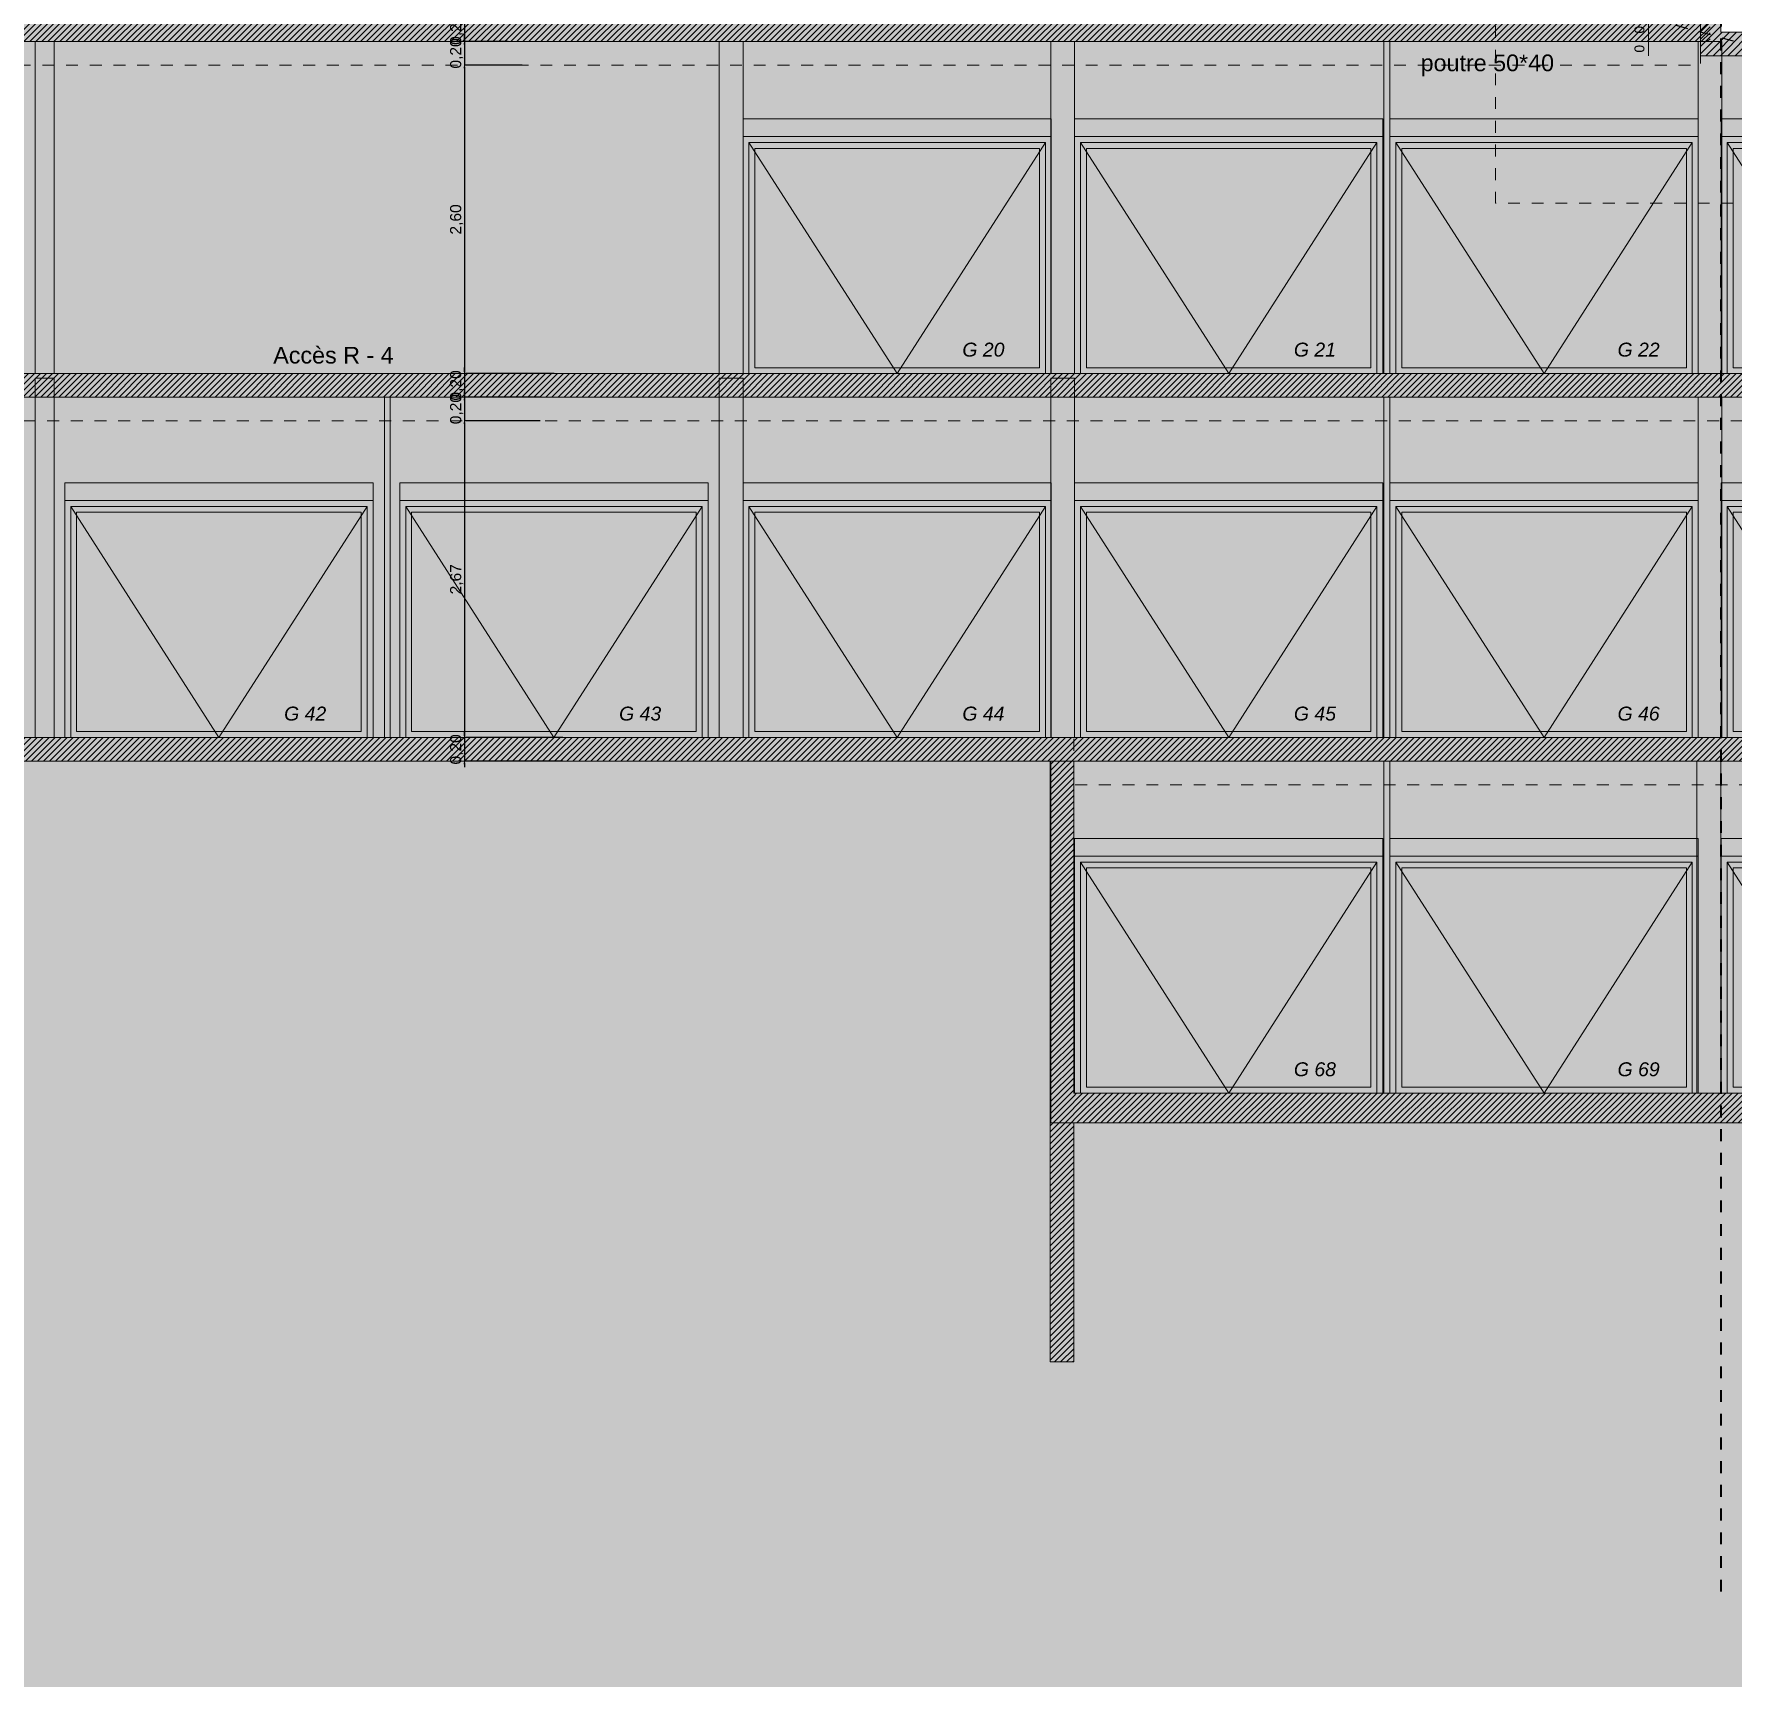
# Model space of a CAD drawing. Header units: metres. Extents: x 1838950 to 1842843, y 5171318 to 5174224.
# Drawn here: x 1840966.41 to 1840980.73, y 5171418.21 to 5171432.07 of the extents above; entities that cross this region are included whole.
import ezdxf

# ---------------------------------------------------------------- set-up
doc = ezdxf.new("R2010")
doc.units = ezdxf.units.M
doc.header["$LTSCALE"] = 0.0254
doc.header["$PDMODE"] = 1
doc.header["$PDSIZE"] = -2
for name, pattern in [('AXES', [2, 1.25, -0.25, 0.25, -0.25]), ('ISO-02', [0.75, 0.6, -0.15]), ('VW-01', [0.41656, 0.20828, -0.20828])]:
    doc.linetypes.add(name, pattern=pattern)
doc.layers.get('0').update_dxf_attribs({"lineweight": 18})
doc.layers.get('DEFPOINTS').update_dxf_attribs({"lineweight": 18})
for name, color, linetype, lineweight, true_color in [('01_cote_gen', 4, 'Continuous', 18, 0x00ffff), ('01_tram_axes', 1, 'AXES', 18, 0xff0000), ('C ANNOTATIONS-axes', 1, 'ISO-02', 13, 0xff0000)]:
    doc.layers.add(name, color=color, linetype=linetype, lineweight=lineweight, true_color=true_color)
for name, color, linetype, lineweight in [('01_murs_coup', 7, 'Continuous', 18), ('B BATI-GO-coupÈ_Hatch', 7, 'Continuous', 5), ('B BATI-GO-coupé', 7, 'Continuous', 35), ('B GÈnÈral_Hatch', 7, 'Continuous', 5), ('B Général', 7, 'Continuous', 5), ('C ANNOTATIONS-cotation', 7, 'Continuous', 5), ('C ANNOTATIONS-texte', 7, 'Continuous', 5), ('C ANNOTATIONS-texte_Hatch', 7, 'Continuous', 5), ('Général', 7, 'Continuous', 5)]:
    doc.layers.add(name, color=color, linetype=linetype, lineweight=lineweight)
doc.styles.add('Arial', font='arial.ttf')
doc.styles.add('Arial (italic)', font='')
doc.styles.get('Arial (italic)').set_extended_font_data('Arial', italic=True)
doc.dimstyles.new('100é', dxfattribs={"dimtxt": 302.065972, "dimasz": 0.000124023, "dimexe": 0, "dimexo": 2.5e-06, "dimgap": 1e-07, "dimtad": 1, "dimzin": 3, "dimtxsty": 'Arial', "dimblk": 'VW_FILLEDARROW-2', "dimblk1": 'VW_FILLEDARROW-2', "dimblk2": 'VW_FILLEDARROW-2', "dimcen": 0, "dimdle": 1e-06, "dimazin": 0, "dimtfac": 1, "dimtix": 1, "dimtmove": 0, "dimatfit": 0, "dimldrblk": 'VW_FILLEDARROW-2', "dimfxl": 1, "dimfrac": 2, "dimtolj": 1, "dimtzin": 3, "dimarcsym": 0})
doc.dimstyles.new('EXE-COT-33', dxfattribs={"dimtxt": 302.065972, "dimasz": 0.000137976, "dimexe": 1e-08, "dimexo": 8e-09, "dimgap": 5e-08, "dimtad": 1, "dimzin": 3, "dimtxsty": 'Arial', "dimblk": 'VW_FILLEDARROW-1', "dimblk1": 'VW_FILLEDARROW-1', "dimblk2": 'VW_FILLEDARROW-1', "dimcen": 0, "dimazin": 0, "dimtfac": 1, "dimtix": 1, "dimtmove": 0, "dimatfit": 0, "dimldrblk": 'VW_FILLEDARROW-1', "dimfxl": 1, "dimfrac": 2, "dimtolj": 1, "dimtzin": 3, "dimarcsym": 0})
pattern_1 = [(45, (0, 0), (0.02425347222222, -0.02645833333333), [])]

# ---------------------------------------------------------------- blocks, each defined once
blk = doc.blocks.new('Porte basculante_élévation-4')
at = {"layer": 'B Général', "linetype": 'Continuous', "flags": 128}
for points in [[(-1.3, 1.075), (1.3, 1.075), (1.3, 0.925), (-1.3, 0.925)], [(-1.3, 0.925), (1.3, 0.925), (1.3, -1.075), (-1.3, -1.075)], [(-1.25, 0.875), (1.25, 0.875), (1.25, -1.075), (-1.25, -1.075)], [(-1.2, 0.825), (1.2, 0.825), (1.2, -1.025), (-1.2, -1.025)]]:
    blk.add_lwpolyline(points, close=True, dxfattribs=at)
blk.add_lwpolyline([(-1.25, 0.875), (0, -1.075), (1.25, 0.875)], dxfattribs=at)
blk = doc.blocks.new('Groupe-235-1-5')
at = {"layer": 'B GÈnÈral_Hatch', "linetype": 'Continuous', "lineweight": 0, "true_color": 0xffffff}
blk.add_hatch(color=7, dxfattribs=at).paths.add_polyline_path([(73.475, -60.004), (73.525, -60.004), (73.525, -62.804), (73.475, -62.804), (73.475, -60.004)])
at = {"layer": 'C ANNOTATIONS-texte_Hatch', "linetype": 'Continuous', "lineweight": 0, "true_color": 0xffffff}
for points in [[(69.919, -62.696), (70.289, -62.696), (70.289, -62.52), (69.919, -62.52), (69.919, -62.696)], [(72.715, -62.696), (73.085, -62.696), (73.085, -62.52), (72.715, -62.52), (72.715, -62.696)], [(75.445, -62.696), (75.815, -62.696), (75.815, -62.52), (75.445, -62.52), (75.445, -62.696)]]:
    blk.add_hatch(color=7, dxfattribs=at).paths.add_polyline_path(points)
at = {"layer": 'B Général', "color": 7, "linetype": 'Continuous', "lineweight": 5, "flags": 128}
blk.add_lwpolyline([(73.475, -60.004), (73.525, -60.004), (73.525, -62.804), (73.475, -62.804)], close=True, dxfattribs=at)
at = {"layer": 'B Général', "color": 7}
for p in [(69.369, -61.729), (72.165, -61.729), (74.825, -61.729), (77.62, -61.729)]:
    blk.add_blockref('Porte basculante_élévation-4', p, dxfattribs=at)
at = {"layer": 'C ANNOTATIONS-texte', "color": 7, "char_height": 0.1172, "attachment_point": 1, "line_spacing_factor": 0.901009, "style": 'Arial (italic)'}
for s, insert in [('G 20', (69.919, -62.543)), ('G 21', (72.715, -62.543)), ('G 22', (75.445, -62.543))]:
    blk.add_mtext(s, dxfattribs=dict(at, insert=insert))
blk = doc.blocks.new('Groupe-240-1-5')
at = {"layer": 'B GÈnÈral_Hatch', "linetype": 'Continuous', "lineweight": 0, "true_color": 0xffffff}
for points in [[(65.044, -63.004), (65.094, -63.004), (65.094, -65.874), (65.044, -65.874), (65.044, -63.004)], [(73.475, -63.004), (73.525, -63.004), (73.525, -65.874), (73.475, -65.874), (73.475, -63.004)]]:
    blk.add_hatch(color=7, dxfattribs=at).paths.add_polyline_path(points)
at = {"layer": 'C ANNOTATIONS-texte_Hatch', "linetype": 'Continuous', "lineweight": 0, "true_color": 0xffffff}
for points in [[(64.199, -65.766), (64.569, -65.766), (64.569, -65.59), (64.199, -65.59), (64.199, -65.766)], [(67.024, -65.766), (67.394, -65.766), (67.394, -65.59), (67.024, -65.59), (67.024, -65.766)], [(69.919, -65.766), (70.289, -65.766), (70.289, -65.59), (69.919, -65.59), (69.919, -65.766)], [(72.715, -65.766), (73.085, -65.766), (73.085, -65.59), (72.715, -65.59), (72.715, -65.766)], [(75.445, -65.766), (75.815, -65.766), (75.815, -65.59), (75.445, -65.59), (75.445, -65.766)]]:
    blk.add_hatch(color=7, dxfattribs=at).paths.add_polyline_path(points)
at = {"layer": 'B Général', "color": 7, "linetype": 'Continuous', "lineweight": 5, "flags": 128}
for points in [[(65.044, -63.004), (65.094, -63.004), (65.094, -65.874), (65.044, -65.874)], [(73.475, -63.004), (73.525, -63.004), (73.525, -65.874), (73.475, -65.874)]]:
    blk.add_lwpolyline(points, close=True, dxfattribs=at)
at = {"layer": 'B Général', "color": 7}
for p in [(63.649, -64.799), (66.474, -64.799), (69.369, -64.799), (72.165, -64.799), (74.825, -64.799), (77.62, -64.799)]:
    blk.add_blockref('Porte basculante_élévation-4', p, dxfattribs=at)
at = {"layer": 'C ANNOTATIONS-texte', "color": 7, "char_height": 0.1172, "attachment_point": 1, "line_spacing_factor": 0.901009, "style": 'Arial (italic)'}
for s, insert in [('G 42', (64.199, -65.613)), ('G 43', (67.024, -65.613)), ('G 44', (69.919, -65.613)), ('G 45', (72.715, -65.613)), ('G 46', (75.445, -65.613))]:
    blk.add_mtext(s, dxfattribs=dict(at, insert=insert))
blk = doc.blocks.new('Groupe-243-1-5')
at = {"layer": 'B GÈnÈral_Hatch', "linetype": 'Continuous', "lineweight": 0, "true_color": 0xffffff}
blk.add_hatch(color=7, dxfattribs=at).paths.add_polyline_path([(73.475, -66.074), (73.525, -66.074), (73.525, -68.874), (73.475, -68.874), (73.475, -66.074)])
at = {"layer": 'C ANNOTATIONS-texte_Hatch', "linetype": 'Continuous', "lineweight": 0, "true_color": 0xffffff}
for points in [[(72.715, -68.766), (73.085, -68.766), (73.085, -68.59), (72.715, -68.59), (72.715, -68.766)], [(75.445, -68.766), (75.815, -68.766), (75.815, -68.59), (75.445, -68.59), (75.445, -68.766)]]:
    blk.add_hatch(color=7, dxfattribs=at).paths.add_polyline_path(points)
at = {"layer": 'B Général', "color": 7, "linetype": 'Continuous', "lineweight": 5, "flags": 128}
blk.add_lwpolyline([(73.475, -66.074), (73.525, -66.074), (73.525, -68.874), (73.475, -68.874)], close=True, dxfattribs=at)
at = {"layer": 'B Général', "color": 7}
for p in [(72.165, -67.799), (74.825, -67.799), (77.62, -67.799)]:
    blk.add_blockref('Porte basculante_élévation-4', p, dxfattribs=at)
at = {"layer": 'C ANNOTATIONS-texte', "color": 7, "char_height": 0.1172, "attachment_point": 1, "line_spacing_factor": 0.901009, "style": 'Arial (italic)'}
for s, insert in [('G 68', (72.715, -68.613)), ('G 69', (75.445, -68.613))]:
    blk.add_mtext(s, dxfattribs=dict(at, insert=insert))
blk = doc.blocks.new('VW_FILLEDARROW-2')
at = {"linetype": 'Continuous', "lineweight": 0, "transparency": 16777216}
blk.add_hatch(color=0, dxfattribs=at).paths.add_polyline_path([(-1, 0.12), (0, 0), (-1, -0.12)])
at = {"color": 0, "lineweight": 20, "transparency": 16777216, "flags": 128}
blk.add_lwpolyline([(-1, 0.12), (0, 0), (-1, -0.12)], close=True, dxfattribs=at)
blk = doc.blocks.new('*D1720')
at = {"layer": 'C ANNOTATIONS-cotation', "color": 0, "linetype": 'Continuous', "lineweight": -2, "transparency": 16777216}
for p, q in [((1840970.041, 5171432.227), (1840970.041, 5171432.252)), ((1840970.526, 5171432.202), (1840970.041, 5171432.202)), ((1840970.041, 5171432.202), (1840970.041, 5171432.002)), ((1840970.41, 5171432.002), (1840970.041, 5171432.002)), ((1840970.041, 5171431.977), (1840970.041, 5171431.952))]:
    blk.add_line(p, q, dxfattribs=at)
at = {"layer": 'DEFPOINTS', "color": 0, "linetype": 'Continuous', "transparency": 16777216}
for p in [(1840970.526, 5171432.202), (1840970.041, 5171432.002), (1840970.41, 5171432.002)]:
    blk.add_point(p, dxfattribs=at)
at = {"layer": 'C ANNOTATIONS-cotation', "color": 0, "linetype": 'Continuous', "lineweight": -2, "transparency": 16777216, "xscale": 0.0248046875, "yscale": 0.0248046875, "zscale": 0.0248046875}
for p, rotation in [((1840970.041, 5171432.202), 270), ((1840970.041, 5171432.002), 90)]:
    blk.add_blockref('VW_FILLEDARROW-2', p, dxfattribs=dict(at, rotation=rotation))
at = {"layer": 'C ANNOTATIONS-cotation', "color": 0, "linetype": 'Continuous', "lineweight": 5, "transparency": 16777216, "insert": (1840969.975, 5171432.102), "char_height": 0.0938, "attachment_point": 5, "rotation": 90, "style": 'Arial'}
blk.add_mtext('\\A1;0,20', dxfattribs=at)
blk = doc.blocks.new('*D1721')
at = {"layer": 'C ANNOTATIONS-cotation', "color": 0, "linetype": 'Continuous', "lineweight": -2, "transparency": 16777216}
for p, q in [((1840970.041, 5171432.027), (1840970.041, 5171432.052)), ((1840970.41, 5171432.002), (1840970.041, 5171432.002)), ((1840970.041, 5171432.002), (1840970.041, 5171431.802)), ((1840970.526, 5171431.802), (1840970.041, 5171431.802)), ((1840970.041, 5171431.777), (1840970.041, 5171431.752))]:
    blk.add_line(p, q, dxfattribs=at)
at = {"layer": 'DEFPOINTS', "color": 0, "linetype": 'Continuous', "transparency": 16777216}
for p in [(1840970.41, 5171432.002), (1840970.041, 5171431.802), (1840970.526, 5171431.802)]:
    blk.add_point(p, dxfattribs=at)
at = {"layer": 'C ANNOTATIONS-cotation', "color": 0, "linetype": 'Continuous', "lineweight": -2, "transparency": 16777216, "xscale": 0.0248046875, "yscale": 0.0248046875, "zscale": 0.0248046875}
for p, rotation in [((1840970.041, 5171432.002), 270), ((1840970.041, 5171431.802), 90)]:
    blk.add_blockref('VW_FILLEDARROW-2', p, dxfattribs=dict(at, rotation=rotation))
at = {"layer": 'C ANNOTATIONS-cotation', "color": 0, "linetype": 'Continuous', "lineweight": 5, "transparency": 16777216, "insert": (1840969.975, 5171431.902), "char_height": 0.0938, "attachment_point": 5, "rotation": 90, "style": 'Arial'}
blk.add_mtext('\\A1;0,20', dxfattribs=at)
blk = doc.blocks.new('*D1722')
at = {"layer": 'C ANNOTATIONS-cotation', "color": 0, "linetype": 'Continuous', "lineweight": -2, "transparency": 16777216}
for p, q in [((1840970.526, 5171431.802), (1840970.041, 5171431.802)), ((1840970.041, 5171431.777), (1840970.041, 5171429.227)), ((1840970.796, 5171429.202), (1840970.041, 5171429.202))]:
    blk.add_line(p, q, dxfattribs=at)
at = {"layer": 'DEFPOINTS', "color": 0, "linetype": 'Continuous', "transparency": 16777216}
for p in [(1840970.526, 5171431.802), (1840970.041, 5171429.202), (1840970.796, 5171429.202)]:
    blk.add_point(p, dxfattribs=at)
at = {"layer": 'C ANNOTATIONS-cotation', "color": 0, "linetype": 'Continuous', "lineweight": -2, "transparency": 16777216, "xscale": 0.0248046875, "yscale": 0.0248046875, "zscale": 0.0248046875}
for p, rotation in [((1840970.041, 5171431.802), 90), ((1840970.041, 5171429.202), 270)]:
    blk.add_blockref('VW_FILLEDARROW-2', p, dxfattribs=dict(at, rotation=rotation))
at = {"layer": 'C ANNOTATIONS-cotation', "color": 0, "linetype": 'Continuous', "lineweight": 5, "transparency": 16777216, "insert": (1840969.975, 5171430.502), "char_height": 0.0938, "attachment_point": 5, "rotation": 90, "style": 'Arial'}
blk.add_mtext('\\A1;2,60', dxfattribs=at)
blk = doc.blocks.new('*D1723')
at = {"layer": 'C ANNOTATIONS-cotation', "color": 0, "linetype": 'Continuous', "lineweight": -2, "transparency": 16777216}
for p, q in [((1840970.041, 5171429.227), (1840970.041, 5171429.252)), ((1840970.796, 5171429.202), (1840970.041, 5171429.202)), ((1840970.041, 5171429.202), (1840970.041, 5171429.002)), ((1840970.68, 5171429.002), (1840970.041, 5171429.002)), ((1840970.041, 5171428.977), (1840970.041, 5171428.952))]:
    blk.add_line(p, q, dxfattribs=at)
at = {"layer": 'DEFPOINTS', "color": 0, "linetype": 'Continuous', "transparency": 16777216}
for p in [(1840970.796, 5171429.202), (1840970.041, 5171429.002), (1840970.68, 5171429.002)]:
    blk.add_point(p, dxfattribs=at)
at = {"layer": 'C ANNOTATIONS-cotation', "color": 0, "linetype": 'Continuous', "lineweight": -2, "transparency": 16777216, "xscale": 0.0248046875, "yscale": 0.0248046875, "zscale": 0.0248046875}
for p, rotation in [((1840970.041, 5171429.202), 270), ((1840970.041, 5171429.002), 90)]:
    blk.add_blockref('VW_FILLEDARROW-2', p, dxfattribs=dict(at, rotation=rotation))
at = {"layer": 'C ANNOTATIONS-cotation', "color": 0, "linetype": 'Continuous', "lineweight": 5, "transparency": 16777216, "insert": (1840969.975, 5171429.102), "char_height": 0.0938, "attachment_point": 5, "rotation": 90, "style": 'Arial'}
blk.add_mtext('\\A1;0,20', dxfattribs=at)
blk = doc.blocks.new('*D1724')
at = {"layer": 'C ANNOTATIONS-cotation', "color": 0, "linetype": 'Continuous', "lineweight": -2, "transparency": 16777216}
for p, q in [((1840970.041, 5171429.027), (1840970.041, 5171429.052)), ((1840970.68, 5171429.002), (1840970.041, 5171429.002)), ((1840970.041, 5171429.002), (1840970.041, 5171428.802)), ((1840970.68, 5171428.802), (1840970.041, 5171428.802)), ((1840970.041, 5171428.777), (1840970.041, 5171428.752))]:
    blk.add_line(p, q, dxfattribs=at)
at = {"layer": 'DEFPOINTS', "color": 0, "linetype": 'Continuous', "transparency": 16777216}
for p in [(1840970.68, 5171429.002), (1840970.041, 5171428.802), (1840970.68, 5171428.802)]:
    blk.add_point(p, dxfattribs=at)
at = {"layer": 'C ANNOTATIONS-cotation', "color": 0, "linetype": 'Continuous', "lineweight": -2, "transparency": 16777216, "xscale": 0.0248046875, "yscale": 0.0248046875, "zscale": 0.0248046875}
for p, rotation in [((1840970.041, 5171429.002), 270), ((1840970.041, 5171428.802), 90)]:
    blk.add_blockref('VW_FILLEDARROW-2', p, dxfattribs=dict(at, rotation=rotation))
at = {"layer": 'C ANNOTATIONS-cotation', "color": 0, "linetype": 'Continuous', "lineweight": 5, "transparency": 16777216, "insert": (1840969.975, 5171428.902), "char_height": 0.0938, "attachment_point": 5, "rotation": 90, "style": 'Arial'}
blk.add_mtext('\\A1;0,20', dxfattribs=at)
blk = doc.blocks.new('*D1725')
at = {"layer": 'C ANNOTATIONS-cotation', "color": 0, "linetype": 'Continuous', "lineweight": -2, "transparency": 16777216}
for p, q in [((1840970.68, 5171428.802), (1840970.041, 5171428.802)), ((1840970.041, 5171428.777), (1840970.041, 5171426.157)), ((1840970.871, 5171426.132), (1840970.041, 5171426.132))]:
    blk.add_line(p, q, dxfattribs=at)
at = {"layer": 'DEFPOINTS', "color": 0, "linetype": 'Continuous', "transparency": 16777216}
for p in [(1840970.68, 5171428.802), (1840970.041, 5171426.132), (1840970.871, 5171426.132)]:
    blk.add_point(p, dxfattribs=at)
at = {"layer": 'C ANNOTATIONS-cotation', "color": 0, "linetype": 'Continuous', "lineweight": -2, "transparency": 16777216, "xscale": 0.0248046875, "yscale": 0.0248046875, "zscale": 0.0248046875}
for p, rotation in [((1840970.041, 5171428.802), 90), ((1840970.041, 5171426.132), 270)]:
    blk.add_blockref('VW_FILLEDARROW-2', p, dxfattribs=dict(at, rotation=rotation))
at = {"layer": 'C ANNOTATIONS-cotation', "color": 0, "linetype": 'Continuous', "lineweight": 5, "transparency": 16777216, "insert": (1840969.975, 5171427.467), "char_height": 0.0938, "attachment_point": 5, "rotation": 90, "style": 'Arial'}
blk.add_mtext('\\A1;2,67', dxfattribs=at)
blk = doc.blocks.new('*D1726')
at = {"layer": 'C ANNOTATIONS-cotation', "color": 0, "linetype": 'Continuous', "lineweight": -2, "transparency": 16777216}
for p, q in [((1840970.041, 5171426.157), (1840970.041, 5171426.182)), ((1840970.871, 5171426.132), (1840970.041, 5171426.132)), ((1840970.041, 5171426.132), (1840970.041, 5171425.932)), ((1840970.871, 5171425.932), (1840970.041, 5171425.932)), ((1840970.041, 5171425.907), (1840970.041, 5171425.882))]:
    blk.add_line(p, q, dxfattribs=at)
at = {"layer": 'DEFPOINTS', "color": 0, "linetype": 'Continuous', "transparency": 16777216}
for p in [(1840970.871, 5171426.132), (1840970.041, 5171425.932), (1840970.871, 5171425.932)]:
    blk.add_point(p, dxfattribs=at)
at = {"layer": 'C ANNOTATIONS-cotation', "color": 0, "linetype": 'Continuous', "lineweight": -2, "transparency": 16777216, "xscale": 0.0248046875, "yscale": 0.0248046875, "zscale": 0.0248046875}
for p, rotation in [((1840970.041, 5171426.132), 270), ((1840970.041, 5171425.932), 90)]:
    blk.add_blockref('VW_FILLEDARROW-2', p, dxfattribs=dict(at, rotation=rotation))
at = {"layer": 'C ANNOTATIONS-cotation', "color": 0, "linetype": 'Continuous', "lineweight": 5, "transparency": 16777216, "insert": (1840969.975, 5171426.032), "char_height": 0.0938, "attachment_point": 5, "rotation": 90, "style": 'Arial'}
blk.add_mtext('\\A1;0,20', dxfattribs=at)
blk = doc.blocks.new('Groupe-973-1-4')
at = {"layer": 'B BATI-GO-coupÈ_Hatch', "linetype": 'Continuous', "lineweight": 0, "true_color": 0xffffff}
blk.add_hatch(color=7, dxfattribs=at).paths.add_polyline_path([(84.966, -60.422), (84.265, -60.423), (84.265, -60.124), (76.145, -60.124), (76.145, -57.052), (76.315, -57.052), (76.315, -59.924), (81.025, -59.924), (81.025, -58.839), (81.185, -58.839), (81.185, -59.924), (84.185, -59.924), (84.185, -59.922), (84.361, -59.922), (84.361, -59.651), (84.481, -59.651), (84.481, -59.922), (84.885, -59.922), (84.885, -59.924), (90.425, -59.924), (90.425, -60.374), (84.966, -60.374), (84.966, -60.422)])
at = {"layer": 'B BATI-GO-coupé', "linetype": 'Continuous', "lineweight": 5}
h = blk.add_hatch(dxfattribs=at)
h.set_pattern_fill('45_0_15_52', style=0, pattern_type=2)
h.set_pattern_definition([(45, (0, 0), (0.035277778, -0.026458333), [])])
h.paths.add_polyline_path([(84.966, -60.422), (84.265, -60.423), (84.265, -60.124), (76.145, -60.124), (76.145, -57.052), (76.315, -57.052), (76.315, -59.924), (81.025, -59.924), (81.025, -58.839), (81.185, -58.839), (81.185, -59.924), (84.185, -59.924), (84.185, -59.922), (84.361, -59.922), (84.361, -59.651), (84.481, -59.651), (84.481, -59.922), (84.885, -59.922), (84.885, -59.924), (90.425, -59.924), (90.425, -60.374), (84.966, -60.374)])
at = {"layer": 'B BATI-GO-coupé', "linetype": 'Continuous', "lineweight": 5, "flags": 128}
blk.add_lwpolyline([(84.966, -60.422), (84.265, -60.423), (84.265, -60.124), (76.145, -60.124), (76.145, -57.052), (76.315, -57.052), (76.315, -59.924), (81.025, -59.924), (81.025, -58.839), (81.185, -58.839), (81.185, -59.924), (84.185, -59.924), (84.185, -59.922), (84.361, -59.922), (84.361, -59.651), (84.481, -59.651), (84.481, -59.922), (84.885, -59.922), (84.885, -59.924), (90.425, -59.924), (90.425, -60.374), (84.966, -60.374)], close=True, dxfattribs=at)
blk = doc.blocks.new('VW_FILLEDARROW-1')
at = {"linetype": 'Continuous', "lineweight": 0, "transparency": 16777216}
blk.add_hatch(color=0, dxfattribs=at).paths.add_polyline_path([(-1, 0), (0, 0), (-1, 0)])
at = {"color": 0, "lineweight": 20, "transparency": 16777216, "flags": 128}
blk.add_lwpolyline([(-1, 0), (0, 0), (-1, 0)], close=True, dxfattribs=at)
blk = doc.blocks.new('*D1285')
at = {"layer": '01_cote_gen', "color": 0, "lineweight": -2, "transparency": 16777216}
for p, q in [((75.707, -60.004), (75.707, -60.003)), ((75.707, -60.124), (75.707, -60.004)), ((75.707, -60.124), (75.707, -60.124))]:
    blk.add_line(p, q, dxfattribs=at)
at = {"layer": 'DEFPOINTS', "color": 0, "transparency": 16777216}
for p in [(75.337, -60.004), (75.707, -60.004), (76.145, -60.124)]:
    blk.add_point(p, dxfattribs=at)
at = {"layer": '01_cote_gen', "color": 0, "lineweight": -2, "transparency": 16777216, "xscale": 0.00013797607421875, "yscale": 0.00013797607421875, "zscale": 0.00013797607421875}
for p, rotation in [((75.707, -60.004), 270), ((75.707, -60.124), 90)]:
    blk.add_blockref('VW_FILLEDARROW-1', p, dxfattribs=dict(at, rotation=rotation))
at = {"layer": '01_cote_gen', "color": 0, "lineweight": 5, "transparency": 16777216, "insert": (75.63, -60.064), "char_height": 0.0833, "attachment_point": 5, "rotation": 90, "style": 'Arial'}
blk.add_mtext('\\A1;0', dxfattribs=at)
blk = doc.blocks.new('*D1286')
at = {"layer": '01_cote_gen', "color": 0, "lineweight": -2, "transparency": 16777216}
blk.add_line((75.707, -60.004), (75.707, -59.804), dxfattribs=at)
at = {"layer": 'DEFPOINTS', "color": 0, "transparency": 16777216}
for p in [(75.337, -59.804), (75.707, -59.804), (75.707, -60.004)]:
    blk.add_point(p, dxfattribs=at)
at = {"layer": '01_cote_gen', "color": 0, "lineweight": -2, "transparency": 16777216, "xscale": 0.00013797607421875, "yscale": 0.00013797607421875, "zscale": 0.00013797607421875}
for p, rotation in [((75.707, -59.804), 89.99999999948297), ((75.707, -60.004), 269.999999999483)]:
    blk.add_blockref('VW_FILLEDARROW-1', p, dxfattribs=dict(at, rotation=rotation))
at = {"layer": '01_cote_gen', "color": 0, "lineweight": 5, "transparency": 16777216, "insert": (75.63, -59.904), "char_height": 0.0833, "attachment_point": 5, "rotation": 90, "style": 'Arial'}
blk.add_mtext('\\A1;0', dxfattribs=at)
blk = doc.blocks.new('Groupe-974-1-4')
at = {"layer": '01_murs_coup', "lineweight": 5}
for p, q in [((76.145, -60.004), (74.416, -60.004)), ((84.265, -60.124), (76.305, -60.124))]:
    blk.add_line(p, q, dxfattribs=at)
at = {"layer": '01_murs_coup', "lineweight": 5, "flags": 128}
blk.add_lwpolyline([(76.145, -60.004), (76.145, -60.124), (76.305, -60.124)], dxfattribs=at)
at = {"layer": '01_tram_axes', "lineweight": 5, "flags": 128}
blk.add_lwpolyline([(74.416, -58.476), (92.973, -58.476), (92.973, -61.367), (74.416, -61.367)], close=True, dxfattribs=at)
at = {"layer": '01_cote_gen', "lineweight": 5}
for base, p1, p2, picture, middle in [((75.707, -59.804), (75.707, -60.004), (75.337, -59.804), '*D1286', (75.63, -59.904)), ((75.707, -60.004), (76.145, -60.124), (75.337, -60.004), '*D1285', (75.63, -60.064))]:
    dim = blk.add_linear_dim(base=base, p1=p1, p2=p2, angle=270, dimstyle='EXE-COT-33', override={"dimtxt": 0.083327, "dimgap": 0.034848, "dimdec": 0, "dimpost": '<>', "dimtxsty": 'Arial', "dimse1": 1, "dimse2": 1, "dimtmove": 2}, dxfattribs=at)
    dim.commit()
    dim.dimension.update_dxf_attribs({"geometry": picture, "text_midpoint": middle})

msp = doc.modelspace()

# ---------------------------------------------------------------- hatches: boundary and pattern name
at = {"layer": 'B GÈnÈral_Hatch', "linetype": 'Continuous', "lineweight": 0, "true_color": 0xffffff}
for points in [[(1840927.0954, 5171441.522), (1840927.0954, 5171441.652), (1840926.1761, 5171441.652), (1840926.1761, 5171441.702), (1840925.8641, 5171441.702), (1840918.8206, 5171444.422), (1840915.8206, 5171444.442), (1840914.8974, 5171444.442), (1840914.8974, 5171444.492), (1840902.4052, 5171444.492), (1840902.4052, 5171391.102), (1841135.4899, 5171391.102), (1841135.4899, 5171395.422), (1841134.3639, 5171395.362), (1841134.3639, 5171395.192), (1841130.6502, 5171395.302), (1841127.4639, 5171395.272), (1841127.4639, 5171395.412), (1841125.9504, 5171395.702), (1841125.9504, 5171399.182), (1841125.2793, 5171399.182), (1841125.2793, 5171398.562), (1841121.1236, 5171398.672), (1841114.4717, 5171398.732), (1841108.7453, 5171399.192), (1841105.2778, 5171399.282), (1841101.2987, 5171403.442), (1841100.9939, 5171403.442), (1841096.3573, 5171403.422), (1841096.0581, 5171407.632), (1841089.5806, 5171407.862), (1841083.9508, 5171408.102), (1841083.9508, 5171408.267), (1841083.5352, 5171408.267), (1841083.5352, 5171408.432), (1841067.0886, 5171408.612), (1841060.0417, 5171408.512), (1841059.1808, 5171408.672), (1841059.1808, 5171410.122), (1841058.7099, 5171410.122), (1841058.5051, 5171410.122), (1841053.4516, 5171413.222), (1841051.4917, 5171413.362), (1841044.644, 5171418.412), (1841040.1508, 5171421.582), (1841038.2356, 5171421.602), (1841035.229, 5171423.392), (1841032.8263, 5171424.192), (1841029.9465, 5171424.252), (1841025.3007, 5171424.712), (1841023.7254, 5171424.9215), (1841023.7254, 5171422.882), (1840974.9857, 5171422.882), (1840974.9857, 5171425.932), (1840954.3506, 5171425.932), (1840954.3506, 5171431.102), (1840951.6273, 5171431.102), (1840951.6273, 5171432.002), (1840936.7615, 5171432.002), (1840936.7615, 5171441.102), (1840936.7615, 5171441.372), (1840936.5146, 5171441.372), (1840936.5146, 5171441.5619), (1840934.4273, 5171441.562), (1840929.8799, 5171441.632), (1840927.0954, 5171441.522)], [(1840952.6698, 5171432.202), (1840952.4698, 5171432.002), (1840980.5457, 5171432.002), (1840980.5457, 5171432.202), (1840952.6698, 5171432.202)], [(1840952.6698, 5171432.202), (1840952.4698, 5171432.002), (1840980.5457, 5171432.002), (1840980.5457, 5171432.202), (1840952.6698, 5171432.202)], [(1840966.4198, 5171432.0019), (1840966.5798, 5171432.0019), (1840966.5798, 5171429.202), (1840966.4198, 5171429.202), (1840966.4198, 5171432.0019)], [(1840972.1898, 5171432.002), (1840972.3898, 5171432.002), (1840972.3898, 5171429.202), (1840972.1898, 5171429.202), (1840972.1898, 5171432.002)], [(1840974.9857, 5171432.002), (1840975.1857, 5171432.002), (1840975.1857, 5171429.202), (1840974.9857, 5171429.202), (1840974.9857, 5171432.002)], [(1840980.4457, 5171432.002), (1840980.6457, 5171432.002), (1840980.6457, 5171429.202), (1840980.4457, 5171429.202), (1840980.4457, 5171432.002)], [(1840954.5305, 5171429.0021), (1840954.5305, 5171429.2021), (1840988.3857, 5171429.2018), (1840988.3857, 5171429.0018), (1840954.5305, 5171429.0021)], [(1840954.5305, 5171429.2021), (1840954.5305, 5171429.0021), (1840988.3857, 5171429.0018), (1840988.3857, 5171429.2018), (1840954.5305, 5171429.2021)], [(1840966.4198, 5171429.1619), (1840966.5798, 5171429.1619), (1840966.5798, 5171426.132), (1840966.4198, 5171426.132), (1840966.4198, 5171429.1619)], [(1840972.1898, 5171429.1618), (1840972.3898, 5171429.1618), (1840972.3898, 5171426.132), (1840972.1898, 5171426.132), (1840972.1898, 5171429.1618)], [(1840974.9857, 5171429.1618), (1840975.1857, 5171429.1618), (1840975.1857, 5171426.132), (1840974.9857, 5171426.132), (1840974.9857, 5171429.1618)], [(1840980.4457, 5171429.0019), (1840980.6457, 5171429.0019), (1840980.6457, 5171426.132), (1840980.4457, 5171426.132), (1840980.4457, 5171429.0019)], [(1840954.4013, 5171425.932), (1840954.4013, 5171426.132), (1841002.4257, 5171426.132), (1841002.4257, 5171425.932), (1840954.4013, 5171425.932)], [(1840954.4013, 5171426.132), (1840954.4013, 5171425.932), (1841002.4257, 5171425.932), (1841002.4257, 5171426.132), (1840954.4013, 5171426.132)], [(1840974.9798, 5171425.932), (1840975.1798, 5171425.932), (1840975.1798, 5171420.8659), (1840974.9798, 5171420.8659), (1840974.9798, 5171425.932)], [(1840975.1798, 5171425.932), (1840974.9798, 5171425.932), (1840974.9798, 5171420.8659), (1840975.1798, 5171420.8659), (1840975.1798, 5171425.932)], [(1840980.4357, 5171425.932), (1840980.6357, 5171425.932), (1840980.6357, 5171423.132), (1840980.4357, 5171423.132), (1840980.4357, 5171425.932)], [(1840975.1798, 5171423.132), (1840975.1798, 5171422.882), (1841023.8454, 5171422.882), (1841023.8454, 5171423.132), (1840975.1798, 5171423.132)], [(1840975.1798, 5171423.132), (1840975.1798, 5171422.882), (1841023.8454, 5171422.882), (1841023.8454, 5171423.132), (1840975.1798, 5171423.132)]]:
    msp.add_hatch(color=7, dxfattribs=at).paths.add_polyline_path(points)
at = {"layer": 'B GÈnÈral_Hatch', "linetype": 'Continuous', "lineweight": 0, "true_color": 0xbbbbbb}
msp.add_hatch(color=9, dxfattribs=at).paths.add_polyline_path([(1840988.5858, 5171431.632), (1840988.5858, 5171431.8812), (1840980.4457, 5171431.8812), (1840980.4457, 5171434.732), (1840954.5306, 5171434.732), (1840954.5306, 5171426.132), (1840974.9825, 5171426.132), (1840974.989, 5171423.132), (1841023.7254, 5171423.132), (1841023.7254, 5171426.222), (1841018.8242, 5171426.222), (1841018.8242, 5171425.902), (1841018.6442, 5171425.902), (1841018.6442, 5171428.812), (1840994.7457, 5171428.812), (1840994.7457, 5171431.632)])
at = {"layer": 'B GÈnÈral_Hatch', "linetype": 'Continuous', "lineweight": 5}
h = msp.add_hatch(dxfattribs=at)
h.set_pattern_fill('50_BETON', style=0, pattern_type=2)
h.set_pattern_definition(pattern_1)
h.paths.add_polyline_path([(1840952.6698, 5171432.202), (1840952.4698, 5171432.002), (1840980.5457, 5171432.002), (1840980.5457, 5171432.202)])
h = msp.add_hatch(dxfattribs=at)
h.set_pattern_fill('50_BETON', style=0, pattern_type=2)
h.set_pattern_definition(pattern_1)
h.paths.add_polyline_path([(1840954.5305, 5171429.2021), (1840954.5305, 5171429.0021), (1840988.3857, 5171429.0018), (1840988.3857, 5171429.2018)])
h = msp.add_hatch(dxfattribs=at)
h.set_pattern_fill('50_BETON', style=0, pattern_type=2)
h.set_pattern_definition(pattern_1)
h.paths.add_polyline_path([(1840954.4013, 5171426.132), (1840954.4013, 5171425.932), (1841002.4257, 5171425.932), (1841002.4257, 5171426.132)])
h = msp.add_hatch(dxfattribs=at)
h.set_pattern_fill('50_BETON', style=0, pattern_type=2)
h.set_pattern_definition(pattern_1)
h.paths.add_polyline_path([(1840975.1798, 5171425.932), (1840974.9798, 5171425.932), (1840974.9798, 5171420.8659), (1840975.1798, 5171420.8659)])
h = msp.add_hatch(dxfattribs=at)
h.set_pattern_fill('50_BETON', style=0, pattern_type=2)
h.set_pattern_definition(pattern_1)
h.paths.add_polyline_path([(1840975.1798, 5171423.132), (1840975.1798, 5171422.882), (1841023.8454, 5171422.882), (1841023.8454, 5171423.132)])
at = {"layer": 'B Général', "linetype": 'Continuous', "lineweight": 5, "true_color": 0x994c00}
h = msp.add_hatch(dxfattribs=at)
h.set_pattern_fill('H_VEGETAL 3', color=34, style=0, pattern_type=2)
h.set_pattern_definition([(45, (0, 0), (0.232127777778, -0.0197555555556), [0.440032549932, -0.062861792847]), (45, (-0.0358, -0.06791), (-0.0354710037674, -0.2855567740104), [0.188585378542, -0.314308964237]), (45, (0.03143, -0.03143), (0.0253663257985, -0.2253913257985), [0.40349174572, -0.45500133028]), (45, (0.01605, -0.07779), (0.2640036553644, 0.0125741224134), [0.389743115654, -0.113151227125]), (45, (0.06286, -0.06286), (0.125723585695, -0.125723585695), [0.1178344608, -0.0294586152]), (45, (0.07858, -0.07858), (0.125723585695, -0.125723585695), [0.09864344, -0.16094456]), (45, (0.0943, -0.0943), (0.125723585695, -0.125723585695), []), (45, (0.00185, -0.21731), (0.125723585695, -0.125723585695), [0.6677511918, -0.5463418842]), (135, (0.0642, -0.0321), (0.2469444444444, 0.0419805555556), [0.440034553, -0.062862079]), (135, (0.11853, -0.121), (-0.296333333333, 0.009877777778), [0.188586237, -0.314310395]), (135, (0.0074, -0.04692), (-0.066675, -0.217311111111), [0.40349341704, -0.45500321496]), (135, (0.05927, -0.14076), (0.249413888889, 0.037041666667), [0.3897448898, -0.1131517422]), (135, (0.08396, -0.20003), (0.167922222222, 0.118533333333), [0.1178373056, -0.0294593264]), (135, (0.03704, -0.18274), (-0.1580444444444, -0.128411111111), [0.09864344, -0.16094456]), (135, (0.01729, -0.19509), (0.1802694444444, 0.106186111111), []), (135, (0.04445, -0.26176), (0.143227777778, 0.145697222222), [0.6677531476, -0.5463434844])])
h.paths.add_polyline_path([(1840927.0954, 5171441.522), (1840927.0954, 5171441.652), (1840926.1761, 5171441.652), (1840926.1761, 5171441.702), (1840925.8641, 5171441.702), (1840918.8206, 5171444.422), (1840915.8206, 5171444.442), (1840914.8974, 5171444.442), (1840914.8974, 5171444.492), (1840902.4052, 5171444.492), (1840902.4052, 5171391.102), (1841135.4899, 5171391.102), (1841135.4899, 5171395.422), (1841134.3639, 5171395.362), (1841134.3639, 5171395.192), (1841130.6502, 5171395.302), (1841127.4639, 5171395.272), (1841127.4639, 5171395.412), (1841125.9504, 5171395.702), (1841125.9504, 5171399.182), (1841125.2793, 5171399.182), (1841125.2793, 5171398.562), (1841121.1236, 5171398.672), (1841114.4717, 5171398.732), (1841108.7453, 5171399.192), (1841105.2778, 5171399.282), (1841101.2987, 5171403.442), (1841100.9939, 5171403.442), (1841096.3573, 5171403.422), (1841096.0581, 5171407.632), (1841089.5806, 5171407.862), (1841083.9508, 5171408.102), (1841083.9508, 5171408.267), (1841083.5352, 5171408.267), (1841083.5352, 5171408.432), (1841067.0886, 5171408.612), (1841060.0417, 5171408.512), (1841059.1808, 5171408.672), (1841059.1808, 5171410.122), (1841058.7099, 5171410.122), (1841058.5051, 5171410.122), (1841053.4516, 5171413.222), (1841051.4917, 5171413.362), (1841044.644, 5171418.412), (1841040.1508, 5171421.582), (1841038.2356, 5171421.602), (1841035.229, 5171423.392), (1841032.8263, 5171424.192), (1841029.9465, 5171424.252), (1841025.3007, 5171424.712), (1841023.7254, 5171424.9215), (1841023.7254, 5171422.882), (1840974.9857, 5171422.882), (1840974.9857, 5171425.932), (1840954.3506, 5171425.932), (1840954.3506, 5171431.102), (1840951.6273, 5171431.102), (1840951.6273, 5171432.002), (1840936.7615, 5171432.002), (1840936.7615, 5171441.102), (1840936.7615, 5171441.372), (1840936.5146, 5171441.372), (1840936.5146, 5171441.5619), (1840934.4273, 5171441.562), (1840929.8799, 5171441.632)])

# ---------------------------------------------------------------- linework, layer by layer
at = {"layer": 'B Général', "color": 7, "linetype": 'Continuous', "lineweight": 18}
for p, q in [((1840980.5457, 5171432.002), (1840952.4698, 5171432.002)), ((1840954.5305, 5171429.2021), (1840988.3857, 5171429.2018)), ((1840954.5305, 5171429.0021), (1840988.3857, 5171429.0018)), ((1840954.4013, 5171426.132), (1841002.4257, 5171426.132)), ((1840954.4013, 5171425.932), (1841002.4257, 5171425.932)), ((1840974.9798, 5171425.932), (1840974.9798, 5171420.8659)), ((1840975.1798, 5171425.932), (1840975.1798, 5171423.132)), ((1841023.8454, 5171423.132), (1840975.1798, 5171423.132)), ((1841023.8454, 5171422.882), (1840975.1798, 5171422.882)), ((1840975.1798, 5171422.882), (1840975.1798, 5171420.8659))]:
    msp.add_line(p, q, dxfattribs=at)
at = {"layer": 'B Général', "color": 7, "linetype": 'Continuous', "lineweight": 5}
for p, q in [((1840980.5457, 5171432.002), (1840952.4698, 5171432.002)), ((1840954.5305, 5171429.2021), (1840988.3857, 5171429.2018)), ((1840954.5305, 5171429.0021), (1840988.3857, 5171429.0018)), ((1840954.4013, 5171426.132), (1841002.4257, 5171426.132)), ((1840954.4013, 5171425.932), (1841002.4257, 5171425.932)), ((1840974.9798, 5171425.932), (1840974.9798, 5171420.8659)), ((1840975.1798, 5171425.932), (1840975.1798, 5171423.132)), ((1840988.5857, 5171423.132), (1840975.1798, 5171423.132)), ((1841023.8454, 5171422.882), (1840975.1798, 5171422.882)), ((1840975.1798, 5171422.882), (1840975.1798, 5171420.8659)), ((1840974.9798, 5171420.8659), (1840975.1798, 5171420.8659))]:
    msp.add_line(p, q, dxfattribs=at)
at = {"layer": 'B Général', "color": 7, "linetype": 'Continuous', "lineweight": 5, "flags": 128}
msp.add_lwpolyline([(1841023.7254, 5171422.882), (1840974.9857, 5171422.882), (1840974.9857, 5171425.932), (1840954.3506, 5171425.932), (1840954.3506, 5171431.102), (1840951.6273, 5171431.102), (1840951.6273, 5171432.002), (1840936.7615, 5171432.002), (1840936.7615, 5171441.102), (1840936.7615, 5171441.372), (1840936.5146, 5171441.372), (1840936.5146, 5171441.5619), (1840934.4273, 5171441.562), (1840929.8799, 5171441.632)], dxfattribs=at)
at = {"layer": 'B Général', "color": 1, "linetype": 'VW-01', "lineweight": 25, "true_color": 0xff0000, "flags": 128}
msp.add_lwpolyline([(1840966.5798, 5171434.9561), (1840975.7535, 5171432.772), (1840978.6665, 5171432.572), (1840980.9106, 5171431.962), (1840986.0504, 5171430.962), (1840996.4206, 5171429.102), (1841002.6715, 5171428.082), (1841006.731, 5171426.702), (1841010.8425, 5171426.642), (1841015.3006, 5171426.042), (1841024.0454, 5171424.879)], dxfattribs=at)
at = {"layer": 'B Général', "color": 7, "linetype": 'VW-01', "lineweight": 5, "flags": 128}
for points in [[(1840956.3505, 5171432.202), (1840980.4657, 5171432.202), (1840980.4657, 5171431.802), (1840956.3505, 5171431.802)], [(1840956.3505, 5171429.202), (1840988.5859, 5171429.202), (1840988.5859, 5171428.802), (1840956.3505, 5171428.802)], [(1840975.1798, 5171426.132), (1840994.7357, 5171426.132), (1840994.7357, 5171425.732), (1840975.1798, 5171425.732)]]:
    msp.add_lwpolyline(points, close=True, dxfattribs=at)
at = {"layer": 'B Général', "color": 7, "linetype": 'Continuous', "lineweight": 5, "flags": 128}
for points in [[(1840966.4198, 5171432.0019), (1840966.5798, 5171432.0019), (1840966.5798, 5171429.202), (1840966.4198, 5171429.202)], [(1840972.1898, 5171432.002), (1840972.3898, 5171432.002), (1840972.3898, 5171429.202), (1840972.1898, 5171429.202)], [(1840974.9857, 5171432.002), (1840975.1857, 5171432.002), (1840975.1857, 5171429.202), (1840974.9857, 5171429.202)], [(1840980.4457, 5171432.002), (1840980.6457, 5171432.002), (1840980.6457, 5171429.202), (1840980.4457, 5171429.202)], [(1840966.4198, 5171429.1619), (1840966.5798, 5171429.1619), (1840966.5798, 5171426.132), (1840966.4198, 5171426.132)], [(1840972.1898, 5171429.1618), (1840972.3898, 5171429.1618), (1840972.3898, 5171426.132), (1840972.1898, 5171426.132)], [(1840974.9857, 5171429.1618), (1840975.1857, 5171429.1618), (1840975.1857, 5171426.132), (1840974.9857, 5171426.132)], [(1840980.4457, 5171429.0019), (1840980.6457, 5171429.0019), (1840980.6457, 5171426.132), (1840980.4457, 5171426.132)], [(1840980.4357, 5171425.932), (1840980.6357, 5171425.932), (1840980.6357, 5171423.132), (1840980.4357, 5171423.132)]]:
    msp.add_lwpolyline(points, close=True, dxfattribs=at)
at = {"layer": 'C ANNOTATIONS-axes', "color": 1, "linetype": 'VW-01', "lineweight": 35, "true_color": 0xff0000}
msp.add_line((1840980.6357, 5171452.428), (1840980.6357, 5171418.8772), dxfattribs=at)

# ---------------------------------------------------------------- block references
at = {"layer": 'B Général', "color": 7}
for name in ['Groupe-973-1-4', 'Groupe-235-1-5', 'Groupe-240-1-5', 'Groupe-243-1-5']:
    msp.add_blockref(name, (1840904.3209, 5171492.0056), dxfattribs=at)
at = {"layer": 'Général', "color": 7}
msp.add_blockref('Groupe-974-1-4', (1840904.3209, 5171492.0056), dxfattribs=at)

# ---------------------------------------------------------------- texts
at = {"layer": 'B Général', "color": 7, "insert": (1840978.1048, 5171431.8929), "char_height": 0.140667, "attachment_point": 1, "line_spacing_factor": 0.901009, "style": 'Arial'}
msp.add_mtext('poutre 50*40', dxfattribs=at)
at = {"layer": 'C ANNOTATIONS-texte', "insert": (1840968.4279, 5171429.4273), "char_height": 0.140667, "attachment_point": 1, "line_spacing_factor": 0.901009, "style": 'Arial'}
msp.add_mtext('Accès R - 4', dxfattribs=at)

# ---------------------------------------------------------------- dimensions: what is measured, and where the dimension line sits
at = {"layer": 'C ANNOTATIONS-cotation', "color": 7, "linetype": 'Continuous', "lineweight": 5}
for base, p1, p2, picture, middle in [((1840970.0409, 5171432.002), (1840970.5259, 5171432.202), (1840970.4104, 5171432.002), '*D1720', (1840969.9745, 5171432.102)), ((1840970.0409, 5171431.802), (1840970.4104, 5171432.002), (1840970.5259, 5171431.802), '*D1721', (1840969.9745, 5171431.902)), ((1840970.0409, 5171429.202), (1840970.5259, 5171431.802), (1840970.7959, 5171429.202), '*D1722', (1840969.9745, 5171430.502)), ((1840970.0409, 5171429.0019), (1840970.7959, 5171429.202), (1840970.6804, 5171429.0019), '*D1723', (1840969.9745, 5171429.1019)), ((1840970.0409, 5171428.802), (1840970.6804, 5171429.0019), (1840970.6804, 5171428.802), '*D1724', (1840969.9745, 5171428.9019)), ((1840970.0409, 5171426.132), (1840970.6804, 5171428.802), (1840970.8709, 5171426.132), '*D1725', (1840969.9745, 5171427.467)), ((1840970.0409, 5171425.932), (1840970.8709, 5171426.132), (1840970.8709, 5171425.932), '*D1726', (1840969.9745, 5171426.032))]:
    dim = msp.add_linear_dim(base=base, p1=p1, p2=p2, angle=270, dimstyle='100é', override={"dimtxt": 0.093778, "dimasz": 0.024805, "dimgap": 0.01, "dimpost": '<>', "dimtxsty": 'Arial', "dimdle": 0.0002, "dimtmove": 2}, dxfattribs=at)
    dim.commit()
    dim.dimension.update_dxf_attribs({"geometry": picture, "text_midpoint": middle})

doc.saveas('drawing.dxf')
